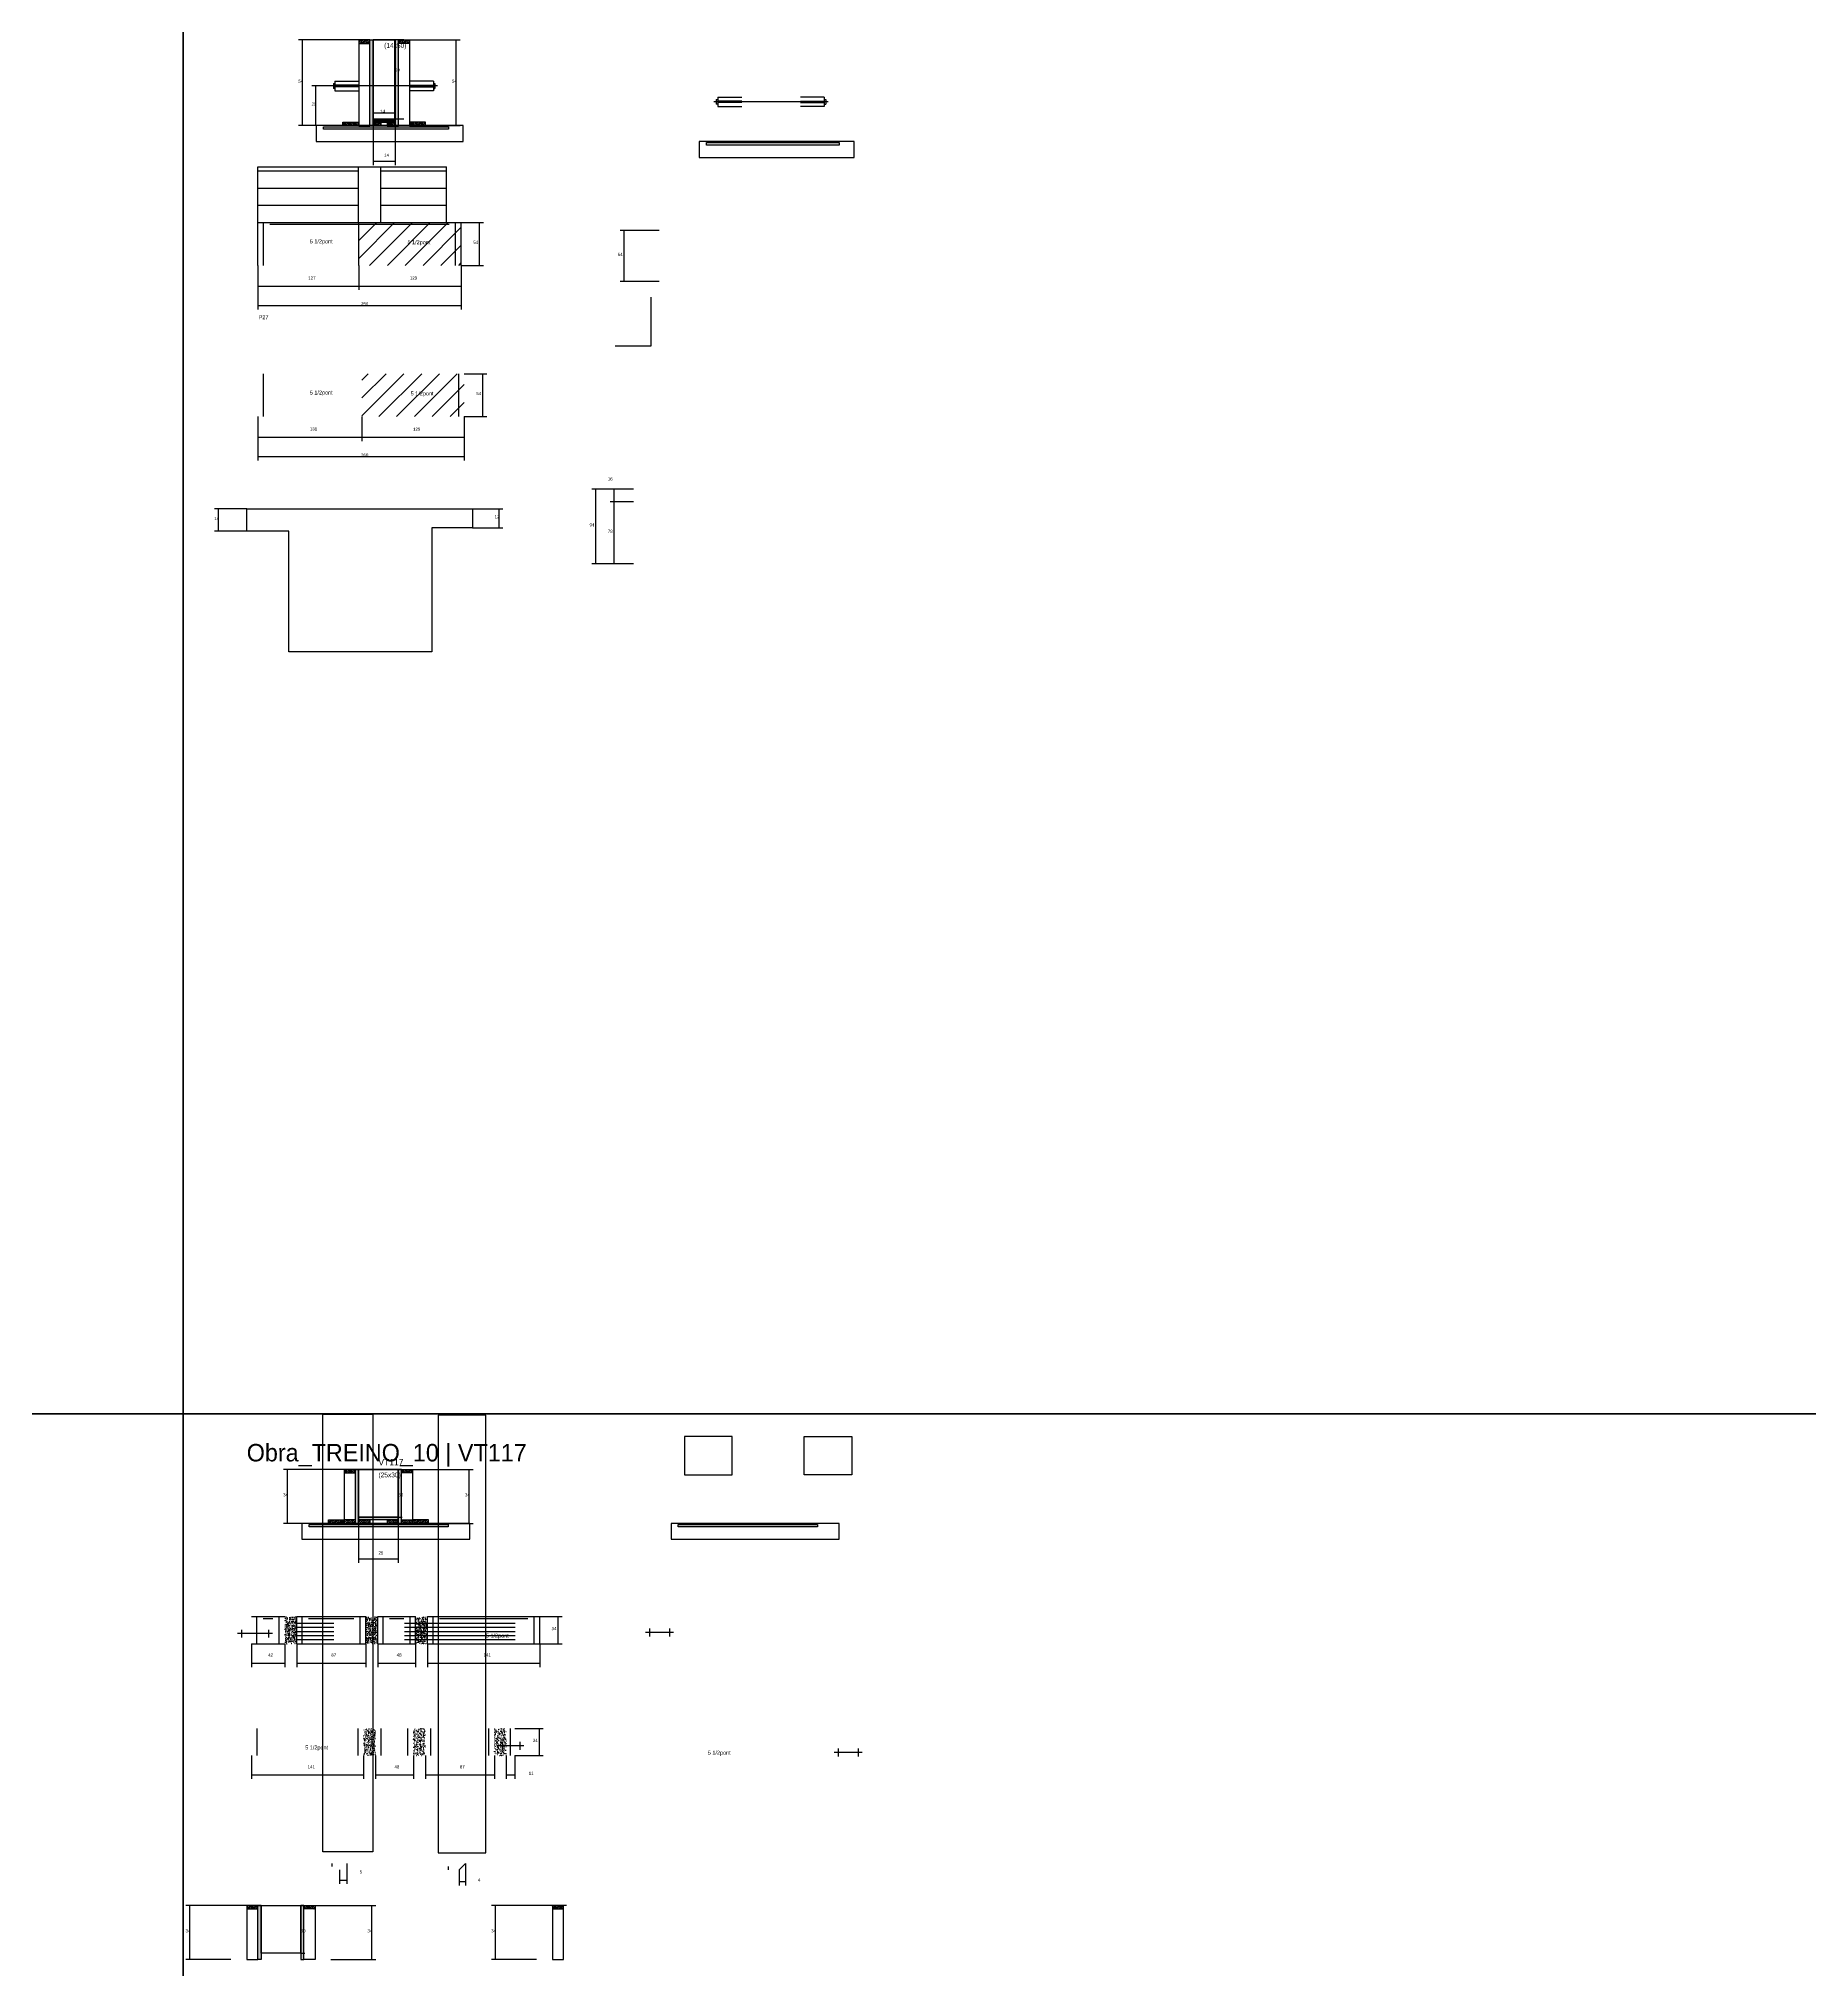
# Model space of a CAD drawing. Header units: metres. Extents: x -41 to 34840, y -36000 to 1848.
# Drawn here: x 25918 to 28148, y -15100 to -12668 of the extents above; entities that cross this region are included whole.
import ezdxf

# ---------------------------------------------------------------- set-up
doc = ezdxf.new("R2010")
doc.units = ezdxf.units.M
for name, color, linetype in [('barrote', 126, 'Continuous'), ('CELL_BORDER', 8, 'Continuous'), ('CONCRETO', 251, 'Continuous'), ('COTA', 4, 'Continuous'), ('Cota Seção (2x)', 4, 'Continuous'), ('detalhes', 7, 'Continuous'), ('Hachura', 253, 'Continuous'), ('LABEL_ID', 3, 'Continuous'), ('Madeira', 126, 'Continuous'), ('NOMENCLATURA', 7, 'Continuous'), ('Painéis', 200, 'Continuous'), ('REAPROVEITAMENTO', 251, 'Continuous'), ('SARR_2.2x7', 40, 'Continuous'), ('SARR_EDITAR', 141, 'Continuous'), ('SCO-___-LAJ', 4, 'Continuous'), ('TENSOR', 2, 'Continuous'), ('Texto Seção', 7, 'Continuous')]:
    doc.layers.add(name, color=color, linetype=linetype)

msp = doc.modelspace()

# ---------------------------------------------------------------- hatches: boundary and pattern name
at = {"layer": 'COTA'}
h = msp.add_hatch(dxfattribs=at)
h.set_pattern_fill('AR-CONC', scale=0.03)
h.paths.add_polyline_path([(26243, -14655.5), (26228, -14655.5), (26228, -14689.5), (26243, -14689.5)])
h = msp.add_hatch(dxfattribs=at)
h.set_pattern_fill('AR-CONC', scale=0.03)
h.paths.add_polyline_path([(26330, -14689.5), (26345, -14689.5), (26345, -14655.5), (26330, -14655.5)])
h = msp.add_hatch(dxfattribs=at)
h.set_pattern_fill('AR-CONC', scale=0.03)
h.paths.add_polyline_path([(26407.8, -14655.5), (26392.8, -14655.5), (26392.8, -14689.5), (26407.8, -14689.5)])
h = msp.add_hatch(dxfattribs=at)
h.set_pattern_fill('AR-CONC', scale=0.03)
h.paths.add_polyline_path([(26327.2, -14830.3), (26342.2, -14830.3), (26342.2, -14796.3), (26327.2, -14796.3)])
h = msp.add_hatch(dxfattribs=at)
h.set_pattern_fill('AR-CONC', scale=0.03)
h.paths.add_polyline_path([(26405, -14796.3), (26390, -14796.3), (26390, -14830.3), (26405, -14830.3)])
h = msp.add_hatch(dxfattribs=at)
h.set_pattern_fill('AR-CONC', scale=0.03)
h.paths.add_polyline_path([(26492, -14796.3), (26507, -14796.3), (26507, -14830.3), (26492, -14830.3)])
at = {"layer": 'Hachura'}
h = msp.add_hatch(dxfattribs=at)
h.set_pattern_fill('ANSI31', scale=0.5)
h.paths.add_polyline_path([(26335.1, -12674.4), (26335.1, -12670), (26335.1, -12670), (26321.1, -12670), (26321.1, -12670), (26321.1, -12674.4), (26321.1, -12674.4), (26335.1, -12674.4)])
h = msp.add_hatch(color=8, dxfattribs=at)
h.dxf.hatch_style = 1
h.paths.add_polyline_path([(26339.1, -12670), (26335.1, -12670), (26335.1, -12670), (26335.1, -12778), (26335.1, -12778), (26339.1, -12778), (26339.1, -12778), (26339.1, -12670)])
h = msp.add_hatch(color=8, dxfattribs=at)
h.dxf.hatch_style = 1
h.paths.add_polyline_path([(26371.1, -12670), (26367.1, -12670), (26367.1, -12670), (26367.1, -12778), (26367.1, -12778), (26371.1, -12778), (26371.1, -12778), (26371.1, -12670)])
h = msp.add_hatch(dxfattribs=at)
h.set_pattern_fill('ANSI31', scale=0.5)
h.paths.add_polyline_path([(26371.1, -12674.4), (26371.1, -12670), (26371.1, -12670), (26385.1, -12670), (26385.1, -12670), (26385.1, -12674.4), (26385.1, -12674.4), (26371.1, -12674.4)])
h = msp.add_hatch(dxfattribs=at)
h.set_pattern_fill('ANSI31', scale=0.5)
h.paths.add_polyline_path([(26301.1, -12778), (26301.1, -12773.6), (26301.1, -12773.6), (26321.1, -12773.6), (26321.1, -12773.6), (26321.1, -12778), (26321.1, -12778), (26301.1, -12778)])
h = msp.add_hatch(color=8, dxfattribs=at)
h.dxf.hatch_style = 1
h.paths.add_polyline_path([(26367.1, -12773.6), (26367.1, -12770), (26367.1, -12770), (26339.1, -12770), (26339.1, -12770), (26339.1, -12773.6), (26339.1, -12773.6), (26367.1, -12773.6)])
h = msp.add_hatch(dxfattribs=at)
h.set_pattern_fill('ANSI31', scale=0.5)
h.paths.add_polyline_path([(26339.1, -12778), (26339.1, -12773.6), (26339.1, -12773.6), (26349.1, -12773.6), (26349.1, -12773.6), (26349.1, -12778), (26349.1, -12778), (26339.1, -12778)])
h = msp.add_hatch(dxfattribs=at)
h.set_pattern_fill('ANSI31', scale=0.5)
h.paths.add_polyline_path([(26367.1, -12778), (26367.1, -12773.6), (26367.1, -12773.6), (26357.1, -12773.6), (26357.1, -12773.6), (26357.1, -12778), (26357.1, -12778), (26367.1, -12778)])
h = msp.add_hatch(dxfattribs=at)
h.set_pattern_fill('ANSI31', scale=0.5)
h.paths.add_polyline_path([(26405.1, -12778), (26405.1, -12773.6), (26405.1, -12773.6), (26385.1, -12773.6), (26385.1, -12773.6), (26385.1, -12778), (26385.1, -12778), (26405.1, -12778)])
h = msp.add_hatch(dxfattribs=at)
h.set_pattern_fill('ANSI31', scale=0.5)
h.paths.add_polyline_path([(26316.9, -14474.4), (26316.9, -14470), (26316.9, -14470), (26302.9, -14470), (26302.9, -14470), (26302.9, -14474.4), (26302.9, -14474.4), (26316.9, -14474.4)])
h = msp.add_hatch(color=8, dxfattribs=at)
h.dxf.hatch_style = 1
h.paths.add_polyline_path([(26316.9, -14470), (26320.9, -14470), (26320.9, -14470), (26320.9, -14538), (26320.9, -14538), (26316.9, -14538), (26316.9, -14538), (26316.9, -14470)])
h = msp.add_hatch(color=8, dxfattribs=at)
h.dxf.hatch_style = 1
h.paths.add_polyline_path([(26374.9, -14470), (26370.9, -14470), (26370.9, -14470), (26370.9, -14538), (26370.9, -14538), (26374.9, -14538), (26374.9, -14538), (26374.9, -14470)])
h = msp.add_hatch(dxfattribs=at)
h.set_pattern_fill('ANSI31', scale=0.5)
h.paths.add_polyline_path([(26374.9, -14474.4), (26374.9, -14470), (26374.9, -14470), (26388.9, -14470), (26388.9, -14470), (26388.9, -14474.4), (26388.9, -14474.4), (26374.9, -14474.4)])
h = msp.add_hatch(dxfattribs=at)
h.set_pattern_fill('ANSI31', scale=0.5)
h.paths.add_polyline_path([(26282.9, -14538), (26282.9, -14533.6), (26282.9, -14533.6), (26302.9, -14533.6), (26302.9, -14533.6), (26302.9, -14538), (26302.9, -14538), (26282.9, -14538)])
h = msp.add_hatch(dxfattribs=at)
h.set_pattern_fill('ANSI31', scale=0.5)
h.paths.add_polyline_path([(26316.9, -14538), (26316.9, -14533.6), (26316.9, -14533.6), (26302.9, -14533.6), (26302.9, -14533.6), (26302.9, -14538), (26302.9, -14538), (26316.9, -14538)])
h = msp.add_hatch(color=8, dxfattribs=at)
h.dxf.hatch_style = 1
h.paths.add_polyline_path([(26320.9, -14533.6), (26320.9, -14530), (26320.9, -14530), (26370.9, -14530), (26370.9, -14530), (26370.9, -14533.6), (26370.9, -14533.6), (26320.9, -14533.6)])
h = msp.add_hatch(dxfattribs=at)
h.set_pattern_fill('ANSI31', scale=0.5)
h.paths.add_polyline_path([(26320.9, -14538), (26320.9, -14533.6), (26320.9, -14533.6), (26334.9, -14533.6), (26334.9, -14533.6), (26334.9, -14538), (26334.9, -14538), (26320.9, -14538)])
h = msp.add_hatch(dxfattribs=at)
h.set_pattern_fill('ANSI31', scale=0.5)
h.paths.add_polyline_path([(26370.9, -14538), (26370.9, -14533.6), (26370.9, -14533.6), (26356.9, -14533.6), (26356.9, -14533.6), (26356.9, -14538), (26356.9, -14538), (26370.9, -14538)])
h = msp.add_hatch(dxfattribs=at)
h.set_pattern_fill('ANSI31', scale=0.5)
h.paths.add_polyline_path([(26374.9, -14538), (26374.9, -14533.6), (26374.9, -14533.6), (26388.9, -14533.6), (26388.9, -14533.6), (26388.9, -14538), (26388.9, -14538), (26374.9, -14538)])
h = msp.add_hatch(dxfattribs=at)
h.set_pattern_fill('ANSI31', scale=0.5)
h.paths.add_polyline_path([(26408.9, -14538), (26408.9, -14533.6), (26408.9, -14533.6), (26388.9, -14533.6), (26388.9, -14533.6), (26388.9, -14538), (26388.9, -14538), (26408.9, -14538)])
h = msp.add_hatch(dxfattribs=at)
h.set_pattern_fill('ANSI31', scale=0.5)
h.paths.add_polyline_path([(26194, -15023.5), (26194, -15019.1), (26194, -15019.1), (26180, -15019.1), (26180, -15019.1), (26180, -15023.5), (26180, -15023.5), (26194, -15023.5)])
h = msp.add_hatch(color=8, dxfattribs=at)
h.dxf.hatch_style = 1
h.paths.add_polyline_path([(26194, -15019.1), (26198, -15019.1), (26198, -15019.1), (26198, -15087.1), (26198, -15087.1), (26194, -15087.1), (26194, -15087.1), (26194, -15019.1)])
h = msp.add_hatch(color=8, dxfattribs=at)
h.dxf.hatch_style = 1
h.paths.add_polyline_path([(26252, -15019.1), (26248, -15019.1), (26248, -15019.1), (26248, -15087.1), (26248, -15087.1), (26252, -15087.1), (26252, -15087.1), (26252, -15019.1)])
h = msp.add_hatch(dxfattribs=at)
h.set_pattern_fill('ANSI31', scale=0.5)
h.paths.add_polyline_path([(26252, -15023.5), (26252, -15019.1), (26252, -15019.1), (26266, -15019.1), (26266, -15019.1), (26266, -15023.5), (26266, -15023.5), (26252, -15023.5)])
h = msp.add_hatch(dxfattribs=at)
h.set_pattern_fill('ANSI31', scale=0.5)
h.paths.add_polyline_path([(26579, -15023.5), (26579, -15019.1), (26579, -15019.1), (26565, -15019.1), (26565, -15019.1), (26565, -15023.5), (26565, -15023.5), (26579, -15023.5)])
at = {"layer": 'REAPROVEITAMENTO'}
h = msp.add_hatch(dxfattribs=at)
h.set_pattern_fill('ANSI31', scale=5)
h.paths.add_polyline_path([(26321, -12899.9), (26321, -12953.9), (26321, -12953.9), (26450, -12953.9), (26450, -12953.9), (26450, -12899.9), (26450, -12899.9), (26321, -12899.9)])
h = msp.add_hatch(dxfattribs=at)
h.set_pattern_fill('ANSI31', scale=5)
h.paths.add_polyline_path([(26325, -13090.3), (26325, -13144.3), (26325, -13144.3), (26454, -13144.3), (26454, -13144.3), (26454, -13090.3), (26454, -13090.3), (26325, -13090.3)])

# ---------------------------------------------------------------- linework, layer by layer
for p, q in [((26289.1, -12725), (26289.1, -12731)), ((26289.1, -12725), (26291.1, -12725)), ((26291.1, -12731), (26289.1, -12731)), ((26291.1, -12722), (26291.1, -12734)), ((26291.1, -12722), (26321.1, -12722)), ((26321.1, -12727), (26291.1, -12727)), ((26321.1, -12729), (26291.1, -12729)), ((26291.1, -12734), (26321.1, -12734)), ((26415.1, -12722), (26385.1, -12722)), ((26385.1, -12727), (26415.1, -12727)), ((26385.1, -12729), (26415.1, -12729)), ((26415.1, -12734), (26385.1, -12734)), ((26415.1, -12722), (26415.1, -12734)), ((26415.1, -12725), (26417.1, -12725)), ((26415.1, -12731), (26417.1, -12731)), ((26417.1, -12725), (26417.1, -12731)), ((26771.5, -12745), (26771.5, -12751)), ((26771.5, -12745), (26773.5, -12745)), ((26773.5, -12751), (26771.5, -12751)), ((26773.5, -12742), (26773.5, -12754)), ((26773.5, -12742), (26803.5, -12742)), ((26803.5, -12747), (26773.5, -12747)), ((26803.5, -12749), (26773.5, -12749)), ((26773.5, -12754), (26803.5, -12754)), ((26907.5, -12742), (26877.5, -12742)), ((26877.5, -12747), (26907.5, -12747)), ((26877.5, -12749), (26907.5, -12749)), ((26907.5, -12754), (26877.5, -12754)), ((26907.5, -12742), (26907.5, -12754)), ((26907.5, -12745), (26909.5, -12745)), ((26907.5, -12751), (26909.5, -12751)), ((26909.5, -12745), (26909.5, -12751))]:
    msp.add_line(p, q)
for points in [[(26338.9, -14951.8), (26276, -14951.8), (26276, -14400.7), (26338.9, -14400.7)], [(26421.3, -14952.7), (26481.3, -14952.7), (26481.3, -14401.7), (26421.3, -14401.7)], [(26791.3, -14428.6), (26731.3, -14428.6), (26731.3, -14476.9), (26791.3, -14476.9)], [(26882.4, -14428.6), (26942.3, -14428.6), (26942.3, -14476.9), (26882.4, -14476.9)]]:
    msp.add_lwpolyline(points, close=True)
at = {"layer": 'barrote'}
for points in [[(26267.6, -12798), (26452.8, -12798), (26452.8, -12778), (26267.6, -12778)], [(26750.1, -12818), (26945.3, -12818), (26945.3, -12798), (26750.1, -12798)], [(26249.5, -14558), (26461, -14558), (26461, -14538), (26249.5, -14538)], [(26714.6, -14558), (26926.2, -14558), (26926.2, -14538), (26714.6, -14538)]]:
    msp.add_lwpolyline(points, close=True, dxfattribs=at)
at = {"layer": 'CELL_BORDER'}
for points in [[(23200, -14400), (26100, -14400), (26100, -12600), (23200, -12600)], [(26100, -14400), (29000, -14400), (29000, -12600), (26100, -12600)], [(23200, -16200), (26100, -16200), (26100, -14400), (23200, -14400)], [(26100, -16200), (29000, -16200), (29000, -14400), (26100, -14400)]]:
    msp.add_lwpolyline(points, close=True, dxfattribs=at)
at = {"layer": 'CONCRETO'}
for points in [[(26339.1, -12670), (26339.1, -12670), (26367.1, -12670), (26367.1, -12698), (26367.1, -12698), (26367.1, -12770), (26339.1, -12770), (26339.1, -12670)], [(26339.1, -12770), (26367.1, -12770), (26367.1, -12670), (26339.1, -12670)], [(26180, -13288.6), (26180, -13260.6), (26464.6, -13260.6), (26464.6, -13284.6), (26413.1, -13284.6), (26413.1, -13440.6), (26233.1, -13440.6), (26233.1, -13288.6)], [(26320.9, -14470), (26320.9, -14470), (26320.9, -14470), (26320.9, -14470), (26370.9, -14470), (26370.9, -14470), (26370.9, -14470), (26370.9, -14530), (26320.9, -14530), (26320.9, -14470)], [(26320.9, -14530), (26370.9, -14530), (26370.9, -14470), (26320.9, -14470)], [(26198, -15019.1), (26198, -15019.1), (26198, -15019.1), (26198, -15019.1), (26248, -15019.1), (26248, -15019.1), (26248, -15019.1), (26248, -15079.1), (26198, -15079.1), (26198, -15019.1)]]:
    msp.add_lwpolyline(points, close=True, dxfattribs=at)
at = {"layer": 'COTA'}
for p, q in [((26321.1, -12670), (26245.4, -12670)), ((26250.4, -12778), (26250.4, -12670)), ((26385.1, -12670), (26449, -12670)), ((26444, -12778), (26444, -12670)), ((26285.8, -12728), (26262.2, -12728)), ((26267.2, -12778), (26267.2, -12728)), ((26305.5, -12778), (26245.4, -12778)), ((26285.8, -12778), (26262.2, -12778)), ((26339.1, -12778), (26339.1, -12827.7)), ((26367.1, -12778), (26367.1, -12827.7)), ((26400.7, -12778), (26449, -12778)), ((26339.1, -12822.7), (26367.1, -12822.7)), ((26450, -12899.9), (26478.4, -12899.9)), ((26473.4, -12953.9), (26473.4, -12899.9)), ((26699.5, -12910.1), (26650.5, -12910.1)), ((26655.5, -12974.1), (26655.5, -12910.1)), ((26194, -12953.9), (26194, -12984.9)), ((26194, -12953.9), (26194, -13009.4)), ((26321, -12953.9), (26321, -12984.9)), ((26321, -12953.9), (26321, -12984.9)), ((26450, -12953.9), (26450, -12984.9)), ((26450, -12953.9), (26450, -13009.4)), ((26450, -12953.9), (26478.4, -12953.9)), ((26194, -12979.9), (26321, -12979.9)), ((26321, -12979.9), (26450, -12979.9)), ((26699.5, -12974.1), (26650.5, -12974.1)), ((26194, -13004.4), (26450, -13004.4)), ((26454, -13090.3), (26482.4, -13090.3)), ((26477.4, -13144.3), (26477.4, -13090.3)), ((26194, -13144.3), (26194, -13175.3)), ((26194, -13144.3), (26194, -13199.8)), ((26325, -13144.3), (26325, -13175.3)), ((26325, -13144.3), (26325, -13175.3)), ((26454, -13144.3), (26454, -13175.3)), ((26454, -13144.3), (26454, -13199.8)), ((26454, -13144.3), (26482.4, -13144.3)), ((26194, -13170.3), (26325, -13170.3)), ((26325, -13170.3), (26454, -13170.3)), ((26194, -13194.8), (26454, -13194.8)), ((26667.3, -13235.8), (26614.9, -13235.8)), ((26619.9, -13329.8), (26619.9, -13235.8)), ((26667.3, -13235.8), (26637.9, -13235.8)), ((26642.9, -13251.8), (26642.9, -13235.8)), ((26180, -13260.6), (26139.5, -13260.6)), ((26144.5, -13288.6), (26144.5, -13260.6)), ((26462.3, -13260.6), (26502.8, -13260.6)), ((26497.8, -13284.6), (26497.8, -13260.6)), ((26667.3, -13251.8), (26637.9, -13251.8)), ((26667.3, -13251.8), (26637.9, -13251.8)), ((26642.9, -13329.8), (26642.9, -13251.8)), ((26180, -13288.6), (26139.5, -13288.6)), ((26464.6, -13284.6), (26502.8, -13284.6)), ((26667.3, -13329.8), (26614.9, -13329.8)), ((26667.3, -13329.8), (26637.9, -13329.8)), ((26320.9, -14470), (26226.3, -14470)), ((26231.3, -14538), (26231.3, -14470)), ((26388.9, -14470), (26465.4, -14470)), ((26460.4, -14538), (26460.4, -14470)), ((26282.9, -14538), (26226.3, -14538)), ((26320.9, -14533.6), (26320.9, -14587.7)), ((26370.9, -14533.6), (26370.9, -14587.7)), ((26408.9, -14538), (26465.4, -14538)), ((26320.9, -14582.7), (26370.9, -14582.7)), ((26549.1, -14655.5), (26577.2, -14655.5)), ((26572.2, -14689.5), (26572.2, -14655.5)), ((26185.9, -14689.5), (26185.9, -14718.9)), ((26228, -14689.5), (26228, -14718.9)), ((26243, -14689.5), (26243, -14718.9)), ((26330, -14689.5), (26330, -14718.9)), ((26345, -14689.5), (26345, -14718.9)), ((26392.8, -14689.5), (26392.8, -14718.9)), ((26407.8, -14689.5), (26407.8, -14718.9)), ((26549.1, -14689.5), (26577.2, -14689.5)), ((26549.1, -14689.5), (26549.1, -14718.9)), ((26185.9, -14713.9), (26228, -14713.9)), ((26243, -14713.9), (26330, -14713.9)), ((26345, -14713.9), (26392.8, -14713.9)), ((26407.8, -14713.9), (26549.1, -14713.9)), ((26517.6, -14796.3), (26553.6, -14796.3)), ((26548.6, -14830.3), (26548.6, -14796.3)), ((26186.2, -14830.3), (26186.2, -14859.7)), ((26327.2, -14830.3), (26327.2, -14859.7)), ((26342.2, -14830.3), (26342.2, -14859.7)), ((26390, -14830.3), (26390, -14859.7)), ((26405, -14830.3), (26405, -14859.7)), ((26492, -14830.3), (26492, -14859.7)), ((26507, -14830.3), (26507, -14859.7)), ((26517.6, -14830.3), (26517.6, -14859.7)), ((26517.6, -14830.3), (26553.6, -14830.3)), ((26186.2, -14854.7), (26327.2, -14854.7)), ((26342.2, -14854.7), (26390, -14854.7)), ((26405, -14854.7), (26492, -14854.7)), ((26507, -14854.7), (26517.6, -14854.7)), ((26296.7, -14974.2), (26296.7, -14992.1)), ((26306.2, -14966.2), (26306.2, -14992.1)), ((26447.4, -14974.2), (26447.4, -14994.1)), ((26455.4, -14966.2), (26455.4, -14994.1)), ((26296.7, -14987.1), (26306.2, -14987.1)), ((26447.4, -14989.1), (26455.4, -14989.1)), ((26198, -15019.1), (26103.4, -15019.1)), ((26108.4, -15087.1), (26108.4, -15019.1)), ((26266, -15019.1), (26342.5, -15019.1)), ((26337.5, -15087.1), (26337.5, -15019.1)), ((26583, -15019.1), (26488.3, -15019.1)), ((26493.3, -15087.1), (26493.3, -15019.1)), ((26160, -15087.1), (26103.4, -15087.1)), ((26286, -15087.1), (26342.5, -15087.1)), ((26545, -15087.1), (26488.3, -15087.1))]:
    msp.add_line(p, q, dxfattribs=at)
at = {"layer": 'Cota Seção (2x)'}
for p, q in [((26378.1, -12670), (26361.6, -12670)), ((26366.6, -12770), (26366.6, -12670)), ((26339.1, -12778), (26339.1, -12757)), ((26339.1, -12762), (26367.1, -12762)), ((26367.1, -12778), (26367.1, -12757)), ((26378.1, -12770), (26361.6, -12770)), ((26370.9, -14530), (26370.9, -14470)), ((26370.9, -14470), (26375.9, -14470)), ((26370.9, -14530), (26375.9, -14530)), ((26248, -15079.1), (26248, -15019.1)), ((26248, -15019.1), (26253, -15019.1)), ((26248, -15079.1), (26253, -15079.1))]:
    msp.add_line(p, q, dxfattribs=at)
at = {"layer": 'detalhes'}
for p, q in [((26212.3, -14676.9), (26168.5, -14676.9)), ((26173.5, -14671.9), (26173.5, -14681.9)), ((26207.3, -14671.9), (26207.3, -14681.9)), ((26717.6, -14675.5), (26682.3, -14675.5)), ((26687.3, -14670.5), (26687.3, -14680.5)), ((26712.6, -14670.5), (26712.6, -14680.5)), ((26529.1, -14818.1), (26496.6, -14818.1)), ((26501.6, -14813.1), (26501.6, -14823.1)), ((26524.1, -14813.1), (26524.1, -14823.1)), ((26955.2, -14826.6), (26919.9, -14826.6)), ((26924.9, -14821.6), (26924.9, -14831.6)), ((26950.2, -14821.6), (26950.2, -14831.6))]:
    msp.add_line(p, q, dxfattribs=at)
at = {"layer": 'Madeira'}
for points in [[(26335.1, -12674.4), (26335.1, -12670), (26321.1, -12670), (26321.1, -12674.4)], [(26335.1, -12670), (26321.1, -12670), (26321.1, -12778), (26335.1, -12778)], [(26371.1, -12674.4), (26371.1, -12670), (26385.1, -12670), (26385.1, -12674.4)], [(26371.1, -12670), (26385.1, -12670), (26385.1, -12778), (26371.1, -12778)], [(26267.6, -12798), (26452.8, -12798), (26452.8, -12778), (26267.6, -12778)], [(26301.1, -12778), (26301.1, -12773.6), (26321.1, -12773.6), (26321.1, -12778)], [(26339.1, -12778), (26339.1, -12773.6), (26349.1, -12773.6), (26349.1, -12778)], [(26367.1, -12778), (26367.1, -12773.6), (26357.1, -12773.6), (26357.1, -12778)], [(26405.1, -12778), (26405.1, -12773.6), (26385.1, -12773.6), (26385.1, -12778)], [(26316.9, -14474.4), (26316.9, -14470), (26302.9, -14470), (26302.9, -14474.4)], [(26316.9, -14470), (26302.9, -14470), (26302.9, -14538), (26316.9, -14538)], [(26374.9, -14474.4), (26374.9, -14470), (26388.9, -14470), (26388.9, -14474.4)], [(26374.9, -14470), (26388.9, -14470), (26388.9, -14538), (26374.9, -14538)], [(26249.5, -14558), (26461, -14558), (26461, -14538), (26249.5, -14538)], [(26282.9, -14538), (26282.9, -14533.6), (26302.9, -14533.6), (26302.9, -14538)], [(26316.9, -14538), (26316.9, -14533.6), (26302.9, -14533.6), (26302.9, -14538)], [(26320.9, -14538), (26320.9, -14533.6), (26334.9, -14533.6), (26334.9, -14538)], [(26370.9, -14538), (26370.9, -14533.6), (26356.9, -14533.6), (26356.9, -14538)], [(26374.9, -14538), (26374.9, -14533.6), (26388.9, -14533.6), (26388.9, -14538)], [(26408.9, -14538), (26408.9, -14533.6), (26388.9, -14533.6), (26388.9, -14538)], [(26194, -15023.5), (26194, -15019.1), (26180, -15019.1), (26180, -15023.5)], [(26194, -15019.1), (26180, -15019.1), (26180, -15087.1), (26194, -15087.1)], [(26252, -15023.5), (26252, -15019.1), (26266, -15019.1), (26266, -15023.5)], [(26252, -15019.1), (26266, -15019.1), (26266, -15087.1), (26252, -15087.1)], [(26579, -15023.5), (26579, -15019.1), (26565, -15019.1), (26565, -15023.5)], [(26579, -15019.1), (26565, -15019.1), (26565, -15087.1), (26579, -15087.1)]]:
    msp.add_lwpolyline(points, close=True, dxfattribs=at)
at = {"layer": 'NOMENCLATURA'}
for p, q in [((26689.3, -13055.2), (26689.3, -12994.1)), ((26644.3, -13055.2), (26689.3, -13055.2))]:
    msp.add_line(p, q, dxfattribs=at)
at = {"layer": 'Painéis'}
for p, q in [((26339.1, -12778), (26339.1, -12670)), ((26367.1, -12778), (26367.1, -12670)), ((26339.1, -12770), (26367.1, -12770)), ((26339.1, -12773.6), (26339.1, -12770)), ((26367.1, -12773.6), (26367.1, -12770)), ((26194, -12829.9), (26320.8, -12829.9)), ((26194, -12899.9), (26194, -12829.9)), ((26320.8, -12899.9), (26320.8, -12829.9)), ((26320.8, -12829.9), (26348.8, -12829.9)), ((26320.8, -12899.9), (26320.8, -12829.9)), ((26348.8, -12899.9), (26348.8, -12829.9)), ((26348.8, -12829.9), (26431.8, -12829.9)), ((26348.8, -12899.9), (26348.8, -12829.9)), ((26431.8, -12899.9), (26431.8, -12829.9)), ((26194, -12899.9), (26450, -12899.9)), ((26194, -12953.9), (26194, -12899.9)), ((26194, -12899.9), (26320.8, -12899.9)), ((26320.8, -12899.9), (26348.8, -12899.9)), ((26321, -12953.9), (26321, -12899.9)), ((26348.8, -12899.9), (26431.8, -12899.9)), ((26450, -12953.9), (26450, -12899.9)), ((26320.9, -14538), (26320.9, -14470)), ((26370.9, -14538), (26370.9, -14470)), ((26320.9, -14530), (26370.9, -14530)), ((26320.9, -14533.6), (26320.9, -14530)), ((26370.9, -14533.6), (26370.9, -14530)), ((26185.9, -14655.5), (26228, -14655.5)), ((26243, -14655.5), (26330, -14655.5)), ((26243, -14689.5), (26243, -14655.5)), ((26330, -14689.5), (26330, -14655.5)), ((26345, -14655.5), (26392.8, -14655.5)), ((26345, -14689.5), (26345, -14655.5)), ((26392.8, -14689.5), (26392.8, -14655.5)), ((26407.8, -14655.5), (26549.1, -14655.5)), ((26407.8, -14689.5), (26407.8, -14655.5)), ((26549.1, -14689.5), (26549.1, -14655.5)), ((26185.9, -14689.5), (26228, -14689.5)), ((26243, -14689.5), (26330, -14689.5)), ((26345, -14689.5), (26392.8, -14689.5)), ((26407.8, -14689.5), (26549.1, -14689.5))]:
    msp.add_line(p, q, dxfattribs=at)
for points in [[(26335.1, -12670), (26339.1, -12670), (26339.1, -12778), (26335.1, -12778)], [(26371.1, -12670), (26367.1, -12670), (26367.1, -12778), (26371.1, -12778)], [(26367.1, -12773.6), (26367.1, -12770), (26339.1, -12770), (26339.1, -12773.6)], [(26316.9, -14470), (26320.9, -14470), (26320.9, -14538), (26316.9, -14538)], [(26374.9, -14470), (26370.9, -14470), (26370.9, -14538), (26374.9, -14538)], [(26320.9, -14533.6), (26320.9, -14530), (26370.9, -14530), (26370.9, -14533.6)], [(26194, -15019.1), (26198, -15019.1), (26198, -15087.1), (26194, -15087.1)], [(26252, -15019.1), (26248, -15019.1), (26248, -15087.1), (26252, -15087.1)]]:
    msp.add_lwpolyline(points, close=True, dxfattribs=at)
at = {"layer": 'SARR_2.2x7'}
for p, q in [((26195, -12834.9), (26319.8, -12834.9)), ((26349.8, -12834.9), (26430.8, -12834.9)), ((26195, -12856.6), (26319.8, -12856.6)), ((26349.8, -12856.6), (26430.8, -12856.6)), ((26195, -12878.2), (26319.8, -12878.2)), ((26349.8, -12878.2), (26430.8, -12878.2)), ((26201, -12953.9), (26201, -12899.9)), ((26209, -12902.1), (26321, -12902.1)), ((26321, -12902.1), (26435, -12902.1)), ((26443, -12953.9), (26443, -12899.9)), ((26201, -13144.3), (26201, -13090.3)), ((26447, -13144.3), (26447, -13090.3)), ((26192.9, -14689.5), (26192.9, -14655.5)), ((26200.9, -14657.7), (26213, -14657.7)), ((26221, -14689.5), (26221, -14655.5)), ((26250, -14689.5), (26250, -14655.5)), ((26258, -14657.7), (26315, -14657.7)), ((26323, -14689.5), (26323, -14655.5)), ((26352, -14689.5), (26352, -14655.5)), ((26360, -14657.7), (26377.8, -14657.7)), ((26385.8, -14689.5), (26385.8, -14655.5)), ((26414.8, -14689.5), (26414.8, -14655.5)), ((26422.8, -14657.7), (26534.1, -14657.7)), ((26542.1, -14689.5), (26542.1, -14655.5)), ((26244, -14663.7), (26289.8, -14663.7)), ((26244, -14668.8), (26289.8, -14668.8)), ((26244, -14674), (26289.8, -14674)), ((26244, -14679.2), (26289.8, -14679.2)), ((26244, -14684.3), (26289.8, -14684.3)), ((26378.8, -14663.7), (26518.1, -14663.7)), ((26378.8, -14668.8), (26518.1, -14668.8)), ((26378.8, -14674), (26518.1, -14674)), ((26378.8, -14679.2), (26518.1, -14679.2)), ((26378.8, -14684.3), (26518.1, -14684.3)), ((26193.2, -14830.3), (26193.2, -14796.3)), ((26320.2, -14830.3), (26320.2, -14796.3)), ((26349.2, -14830.3), (26349.2, -14796.3)), ((26383, -14830.3), (26383, -14796.3)), ((26412, -14830.3), (26412, -14796.3)), ((26485, -14830.3), (26485, -14796.3)), ((26287.7, -14970.2), (26287.7, -14966.2)), ((26434.2, -14974.2), (26434.2, -14970.2)), ((26447.4, -14974.2), (26455.4, -14966.2))]:
    msp.add_line(p, q, dxfattribs=at)
at = {"layer": 'SARR_EDITAR'}
msp.add_line((26512.3, -14830.3), (26512.3, -14796.3), dxfattribs=at)
at = {"layer": 'SCO-___-LAJ'}
for points in [[(26276.6, -12779.3), (26434, -12779.3), (26434, -12782.5), (26276.6, -12782.5)], [(26759.1, -12799.3), (26926.4, -12799.3), (26926.4, -12802.5), (26759.1, -12802.5)], [(26258.5, -14539.3), (26433.7, -14539.3), (26433.7, -14542.5), (26258.5, -14542.5)], [(26723.6, -14539.3), (26898.9, -14539.3), (26898.9, -14542.5), (26723.6, -14542.5)]]:
    msp.add_lwpolyline(points, close=True, dxfattribs=at)
at = {"layer": 'TENSOR'}
for p, q in [((26420.1, -12728), (26285.8, -12728)), ((26912.5, -12748), (26768.2, -12748))]:
    msp.add_line(p, q, dxfattribs=at)

# ---------------------------------------------------------------- texts
at = {"layer": 'COTA'}
for s, p in [('54', (26244.9, -12724)), ('54', (26438.5, -12724)), ('25', (26261.7, -12753)), ('14', (26353.1, -12817.2)), ('54', (26465.3, -12926.9)), ('64', (26647.4, -12942.1)), ('127', (26257.5, -12971.8)), ('129', (26385.5, -12971.8)), ('256', (26324, -13004.4)), ('54', (26469.3, -13117.3)), ('131', (26259.5, -13162)), ('129', (26389.5, -13162.2)), ('260', (26324, -13194.8)), ('16', (26634.8, -13224.8)), ('14', (26139, -13274.6)), ('12', (26492.3, -13272.6)), ('94', (26611.8, -13282.8)), ('78', (26634.8, -13290.8)), ('34', (26225.8, -14504)), ('34', (26454.9, -14504)), ('25', (26345.9, -14577.2)), ('34', (26564, -14672.5)), ('42', (26206.9, -14705.8)), ('87', (26286.5, -14705.8)), ('48', (26368.9, -14705.8)), ('141', (26478.4, -14705.7)), ('34', (26540.4, -14813.3)), ('141', (26256.7, -14846.6)), ('48', (26366.1, -14846.6)), ('87', (26448.5, -14846.6)), ('11', (26535.2, -14854.7)), ('5', (26322.2, -14979)), ('4', (26471.2, -14989.1)), ('34', (26102.9, -15053.1)), ('34', (26332, -15053.1)), ('34', (26487.8, -15053.1))]:
    msp.add_text(s, height=4, dxfattribs=at).set_placement(p)
at = {"layer": 'Cota Seção (2x)'}
for s, p in [('50', (26366.6, -12710)), ('14', (26348.1, -12762)), ('30', (26370.9, -14504)), ('30', (26248, -15053.1))]:
    msp.add_text(s, height=4, dxfattribs=at).set_placement(p)
at = {"layer": 'LABEL_ID'}
msp.add_text('Obra_TREINO_10 | VT117', height=22, dxfattribs=at).set_placement((26180, -14460))
at = {"layer": 'NOMENCLATURA'}
for s, p in [('5 1/2pont', (26259.4, -12926.2)), ('5 1/2pont', (26382.5, -12927.3)), ('P27', (26195.1, -13021.7)), ('5 1/2pont', (26259.4, -13116.6)), ('5 1/2pont', (26386.5, -13117.7)), ('5 1/2pont', (26481.3, -14681.9)), ('5 1/2pont', (26253.7, -14822.7)), ('5 1/2pont', (26760.8, -14829.3))]:
    msp.add_text(s, height=5, dxfattribs=at).set_placement(p)
at = {"layer": 'Texto Seção'}
for s, height, p in [('(14x50)', 6, (26353.1, -12680)), ('VT117', 8, (26345.9, -14465)), ('(25x30)', 6, (26345.9, -14480))]:
    msp.add_text(s, height=height, dxfattribs=at).set_placement(p)

doc.saveas('drawing.dxf')
